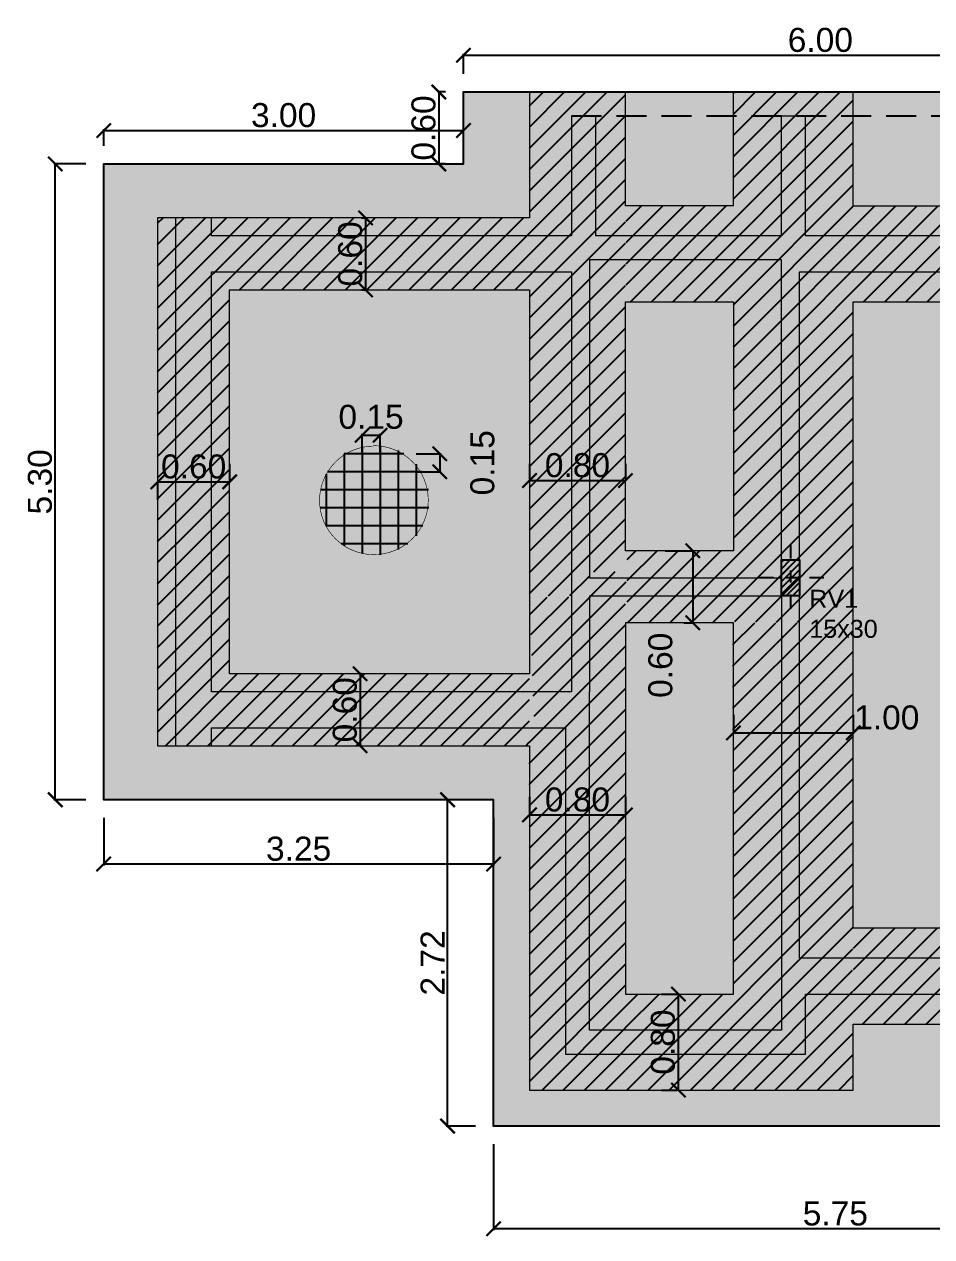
# Model space of a CAD drawing. Header units: millimetres. Extents: x 141 to 475, y -20 to 129.
# Drawn here: x 243.76 to 251.33, y 110.79 to 120.9 of the extents above; entities that cross this region are included whole.
import ezdxf

# ---------------------------------------------------------------- set-up
doc = ezdxf.new("R2010")
doc.units = ezdxf.units.MM
doc.header["$LTSCALE"] = 0.1
doc.header["$MEASUREMENT"] = 0
doc.header["$PDMODE"] = 3
doc.header["$PDSIZE"] = 0.1
doc.linetypes.add('ACAD_ISO10W100', pattern=[18, 12, -3, 0, -3])
doc.linetypes.add('TRAZOS2', pattern=[0.375, 0.25, -0.125])
doc.layers.get('DEFPOINTS').update_dxf_attribs({"color": 1})
for name, color, linetype in [('armadura', 10, 'Continuous'), ('CONT_COLU', 5, 'Continuous'), ('CONT_PLATEA', 4, 'Continuous'), ('Cotas', 1, 'Continuous'), ('EJE_COLUM', 4, 'Continuous'), ('Equipamiento', 7, 'Continuous'), ('FUNDACIONES-COTAS', 3, 'Continuous'), ('SOMB_COLUM', 1, 'Continuous'), ('Textos', 7, 'Continuous')]:
    doc.layers.add(name, color=color, linetype=linetype)
doc.layers.add('CONT_MURO', color=3, linetype='Continuous', lineweight=0)
doc.layers.add('SOMBRA', color=1, linetype='Continuous', lineweight=0)
doc.styles.add('ARIAL', font='arial.ttf', dxfattribs={"height": 0.18})
doc.styles.add('Arial20', font='arial.ttf', dxfattribs={"height": 0.2})
doc.dimstyles.new('COTA-1-100', dxfattribs={"dimtxt": 0.2, "dimasz": 0.12, "dimexe": 0.012, "dimexo": 0.15, "dimgap": 0.025, "dimtad": 1, "dimzin": 0, "dimdsep": 46, "dimtxsty": 'Arial20', "dimblk1": 'ARCHTICK', "dimblk2": 'ARCHTICK', "dimsah": 1, "dimcen": 0.09, "dimclrd": 256, "dimclre": 256, "dimclrt": 256, "dimazin": 0, "dimtfac": 1, "dimtofl": 0, "dimtmove": 2, "dimatfit": 3, "dimldrblk": 'ARCHTICK', "dimfxl": 1, "dimtolj": 1, "dimtzin": 0, "dimarcsym": 0})

# ---------------------------------------------------------------- blocks, each defined once
blk = doc.blocks.new('_ARCHTICK')
at = {"color": 0, "linetype": 'ByBlock', "const_width": 0.15}
blk.add_lwpolyline([(-0.5, -0.5), (0.5, 0.5)], dxfattribs=at)
blk = doc.blocks.new('*D206')
at = {"layer": 'DEFPOINTS', "color": 0, "transparency": 16777216}
for p in [(249.673, 114.995), (250.673, 114.995), (250.673, 114.995)]:
    blk.add_point(p, dxfattribs=at)
at = {"layer": 'FUNDACIONES-COTAS', "lineweight": -2, "transparency": 16777216}
for p, q in [((249.673, 115.145), (249.673, 115.007)), ((250.673, 115.145), (250.673, 115.007)), ((249.673, 114.995), (250.673, 114.995))]:
    blk.add_line(p, q, dxfattribs=at)
at = {"layer": 'FUNDACIONES-COTAS', "lineweight": -2, "transparency": 16777216, "xscale": 0.12, "yscale": 0.12, "zscale": 0.12, "rotation": 180}
blk.add_blockref('_ARCHTICK', (249.673, 114.995), dxfattribs=at)
at = {"layer": 'FUNDACIONES-COTAS', "lineweight": -2, "transparency": 16777216, "xscale": 0.12, "yscale": 0.12, "zscale": 0.12}
blk.add_blockref('_ARCHTICK', (250.673, 114.995), dxfattribs=at)
at = {"layer": 'FUNDACIONES-COTAS', "transparency": 16777216, "insert": (250.952, 115.122), "char_height": 0.2, "attachment_point": 5, "style": 'Arial20'}
blk.add_mtext('\\A1;1.00', dxfattribs=at)
blk = doc.blocks.new('*D212')
at = {"layer": 'DEFPOINTS', "color": 0, "transparency": 16777216}
for p in [(249.223, 112.817), (249.214, 112.017), (249.223, 112.017)]:
    blk.add_point(p, dxfattribs=at)
at = {"layer": 'FUNDACIONES-COTAS', "lineweight": -2, "transparency": 16777216}
for p, q in [((249.073, 112.817), (249.202, 112.817)), ((249.214, 112.817), (249.214, 112.017)), ((249.073, 112.017), (249.202, 112.017))]:
    blk.add_line(p, q, dxfattribs=at)
at = {"layer": 'FUNDACIONES-COTAS', "lineweight": -2, "transparency": 16777216, "xscale": 0.12, "yscale": 0.12, "zscale": 0.12}
for p, rotation in [((249.214, 112.817), 90), ((249.214, 112.017), 270)]:
    blk.add_blockref('_ARCHTICK', p, dxfattribs=dict(at, rotation=rotation))
at = {"layer": 'FUNDACIONES-COTAS', "transparency": 16777216, "insert": (249.086, 112.417), "char_height": 0.2, "attachment_point": 5, "rotation": 90, "style": 'Arial20'}
blk.add_mtext('\\A1;0.80', dxfattribs=at)
blk = doc.blocks.new('*D213')
at = {"layer": 'DEFPOINTS', "color": 0, "transparency": 16777216}
for p in [(247.973, 114.311), (248.773, 114.311), (248.773, 114.311)]:
    blk.add_point(p, dxfattribs=at)
at = {"layer": 'FUNDACIONES-COTAS', "lineweight": -2, "transparency": 16777216}
for p, q in [((247.973, 114.461), (247.973, 114.323)), ((248.773, 114.461), (248.773, 114.323)), ((247.973, 114.311), (248.773, 114.311))]:
    blk.add_line(p, q, dxfattribs=at)
at = {"layer": 'FUNDACIONES-COTAS', "lineweight": -2, "transparency": 16777216, "xscale": 0.12, "yscale": 0.12, "zscale": 0.12, "rotation": 180}
blk.add_blockref('_ARCHTICK', (247.973, 114.311), dxfattribs=at)
at = {"layer": 'FUNDACIONES-COTAS', "lineweight": -2, "transparency": 16777216, "xscale": 0.12, "yscale": 0.12, "zscale": 0.12}
blk.add_blockref('_ARCHTICK', (248.773, 114.311), dxfattribs=at)
at = {"layer": 'FUNDACIONES-COTAS', "transparency": 16777216, "insert": (248.373, 114.438), "char_height": 0.2, "attachment_point": 5, "style": 'Arial20'}
blk.add_mtext('\\A1;0.80', dxfattribs=at)
blk = doc.blocks.new('*D214')
at = {"layer": 'DEFPOINTS', "color": 0, "transparency": 16777216}
for p in [(246.723, 115.487), (246.561, 114.887), (246.723, 114.887)]:
    blk.add_point(p, dxfattribs=at)
at = {"layer": 'FUNDACIONES-COTAS', "lineweight": -2, "transparency": 16777216}
for p, q in [((246.573, 115.487), (246.549, 115.487)), ((246.561, 115.487), (246.561, 114.887)), ((246.573, 114.887), (246.549, 114.887))]:
    blk.add_line(p, q, dxfattribs=at)
at = {"layer": 'FUNDACIONES-COTAS', "lineweight": -2, "transparency": 16777216, "xscale": 0.12, "yscale": 0.12, "zscale": 0.12}
for p, rotation in [((246.561, 115.487), 90), ((246.561, 114.887), 270)]:
    blk.add_blockref('_ARCHTICK', p, dxfattribs=dict(at, rotation=rotation))
at = {"layer": 'FUNDACIONES-COTAS', "transparency": 16777216, "insert": (246.434, 115.187), "char_height": 0.2, "attachment_point": 5, "rotation": 90, "style": 'Arial20'}
blk.add_mtext('\\A1;0.60', dxfattribs=at)
blk = doc.blocks.new('*D215')
at = {"layer": 'DEFPOINTS', "color": 0, "transparency": 16777216}
for p in [(244.873, 117.087), (245.473, 117.087), (245.473, 117.087)]:
    blk.add_point(p, dxfattribs=at)
at = {"layer": 'FUNDACIONES-COTAS', "lineweight": -2, "transparency": 16777216}
for p, q in [((245.473, 117.237), (245.473, 117.099)), ((244.873, 117.087), (245.473, 117.087)), ((244.873, 116.937), (244.873, 117.075))]:
    blk.add_line(p, q, dxfattribs=at)
at = {"layer": 'FUNDACIONES-COTAS', "lineweight": -2, "transparency": 16777216, "xscale": 0.12, "yscale": 0.12, "zscale": 0.12, "rotation": 180}
blk.add_blockref('_ARCHTICK', (244.873, 117.087), dxfattribs=at)
at = {"layer": 'FUNDACIONES-COTAS', "lineweight": -2, "transparency": 16777216, "xscale": 0.12, "yscale": 0.12, "zscale": 0.12}
blk.add_blockref('_ARCHTICK', (245.473, 117.087), dxfattribs=at)
at = {"layer": 'FUNDACIONES-COTAS', "transparency": 16777216, "insert": (245.173, 117.214), "char_height": 0.2, "attachment_point": 5, "style": 'Arial20'}
blk.add_mtext('\\A1;0.60', dxfattribs=at)
blk = doc.blocks.new('*D216')
at = {"layer": 'DEFPOINTS', "color": 0, "transparency": 16777216}
for p in [(246.423, 119.287), (246.423, 118.687), (246.607, 118.687)]:
    blk.add_point(p, dxfattribs=at)
at = {"layer": 'FUNDACIONES-COTAS', "lineweight": -2, "transparency": 16777216}
for p, q in [((246.573, 119.287), (246.619, 119.287)), ((246.607, 119.287), (246.607, 118.687)), ((246.573, 118.687), (246.619, 118.687))]:
    blk.add_line(p, q, dxfattribs=at)
at = {"layer": 'FUNDACIONES-COTAS', "lineweight": -2, "transparency": 16777216, "xscale": 0.12, "yscale": 0.12, "zscale": 0.12}
for p, rotation in [((246.607, 119.287), 90), ((246.607, 118.687), 270)]:
    blk.add_blockref('_ARCHTICK', p, dxfattribs=dict(at, rotation=rotation))
at = {"layer": 'FUNDACIONES-COTAS', "transparency": 16777216, "insert": (246.479, 118.987), "char_height": 0.2, "attachment_point": 5, "rotation": 90, "style": 'Arial20'}
blk.add_mtext('\\A1;0.60', dxfattribs=at)
blk = doc.blocks.new('*D217')
at = {"layer": 'DEFPOINTS', "color": 0, "transparency": 16777216}
for p in [(247.973, 117.087), (248.773, 117.098), (248.773, 117.087)]:
    blk.add_point(p, dxfattribs=at)
at = {"layer": 'FUNDACIONES-COTAS', "lineweight": -2, "transparency": 16777216}
for p, q in [((247.973, 117.237), (247.973, 117.11)), ((248.773, 117.237), (248.773, 117.11)), ((247.973, 117.098), (248.773, 117.098))]:
    blk.add_line(p, q, dxfattribs=at)
at = {"layer": 'FUNDACIONES-COTAS', "lineweight": -2, "transparency": 16777216, "xscale": 0.12, "yscale": 0.12, "zscale": 0.12, "rotation": 180}
blk.add_blockref('_ARCHTICK', (247.973, 117.098), dxfattribs=at)
at = {"layer": 'FUNDACIONES-COTAS', "lineweight": -2, "transparency": 16777216, "xscale": 0.12, "yscale": 0.12, "zscale": 0.12}
blk.add_blockref('_ARCHTICK', (248.773, 117.098), dxfattribs=at)
at = {"layer": 'FUNDACIONES-COTAS', "transparency": 16777216, "insert": (248.373, 117.225), "char_height": 0.2, "attachment_point": 5, "style": 'Arial20'}
blk.add_mtext('\\A1;0.80', dxfattribs=at)
blk = doc.blocks.new('*D250')
at = {"layer": 'DEFPOINTS', "color": 0, "transparency": 16777216}
for p in [(246.727, 117.476), (246.577, 117.171), (246.727, 117.171)]:
    blk.add_point(p, dxfattribs=at)
at = {"layer": 'FUNDACIONES-COTAS', "lineweight": -2, "transparency": 16777216}
for p, q in [((246.577, 117.321), (246.577, 117.488)), ((246.577, 117.476), (246.727, 117.476)), ((246.727, 117.321), (246.727, 117.488))]:
    blk.add_line(p, q, dxfattribs=at)
at = {"layer": 'FUNDACIONES-COTAS', "lineweight": -2, "transparency": 16777216, "xscale": 0.12, "yscale": 0.12, "zscale": 0.12, "rotation": 180}
blk.add_blockref('_ARCHTICK', (246.577, 117.476), dxfattribs=at)
at = {"layer": 'FUNDACIONES-COTAS', "lineweight": -2, "transparency": 16777216, "xscale": 0.12, "yscale": 0.12, "zscale": 0.12}
blk.add_blockref('_ARCHTICK', (246.727, 117.476), dxfattribs=at)
at = {"layer": 'FUNDACIONES-COTAS', "transparency": 16777216, "insert": (246.652, 117.628), "char_height": 0.2, "attachment_point": 5, "style": 'Arial20'}
blk.add_mtext('\\A1;0.15', dxfattribs=at)
blk = doc.blocks.new('*D251')
at = {"layer": 'DEFPOINTS', "color": 0, "transparency": 16777216}
for p in [(246.877, 117.321), (246.877, 117.171), (247.225, 117.171)]:
    blk.add_point(p, dxfattribs=at)
at = {"layer": 'FUNDACIONES-COTAS', "lineweight": -2, "transparency": 16777216}
for p, q in [((247.027, 117.321), (247.237, 117.321)), ((247.225, 117.321), (247.225, 117.171)), ((247.027, 117.171), (247.237, 117.171))]:
    blk.add_line(p, q, dxfattribs=at)
at = {"layer": 'FUNDACIONES-COTAS', "lineweight": -2, "transparency": 16777216, "xscale": 0.12, "yscale": 0.12, "zscale": 0.12}
for p, rotation in [((247.225, 117.321), 90), ((247.225, 117.171), 270)]:
    blk.add_blockref('_ARCHTICK', p, dxfattribs=dict(at, rotation=rotation))
at = {"layer": 'FUNDACIONES-COTAS', "transparency": 16777216, "insert": (247.581, 117.246), "char_height": 0.2, "attachment_point": 5, "rotation": 90, "style": 'Arial20'}
blk.add_mtext('\\A1;0.15', dxfattribs=at)
blk = doc.blocks.new('*D242')
at = {"layer": 'DEFPOINTS', "color": 0, "transparency": 16777216}
for p in [(248.955, 116.512), (249.11, 115.912), (249.334, 115.912)]:
    blk.add_point(p, dxfattribs=at)
at = {"layer": 'FUNDACIONES-COTAS', "lineweight": -2, "transparency": 16777216}
for p, q in [((249.105, 116.512), (249.346, 116.512)), ((249.334, 116.512), (249.334, 115.912)), ((249.26, 115.912), (249.346, 115.912))]:
    blk.add_line(p, q, dxfattribs=at)
at = {"layer": 'FUNDACIONES-COTAS', "lineweight": -2, "transparency": 16777216, "xscale": 0.12, "yscale": 0.12, "zscale": 0.12}
for p, rotation in [((249.334, 116.512), 90), ((249.334, 115.912), 270)]:
    blk.add_blockref('_ARCHTICK', p, dxfattribs=dict(at, rotation=rotation))
at = {"layer": 'FUNDACIONES-COTAS', "transparency": 16777216, "insert": (249.065, 115.558), "char_height": 0.2, "attachment_point": 5, "rotation": 90, "style": 'Arial20'}
blk.add_mtext('\\A1;0.60', dxfattribs=at)
blk = doc.blocks.new('*D222')
at = {"layer": 'DEFPOINTS', "color": 0, "transparency": 16777216}
for p in [(247.673, 111.717), (253.373, 111.717), (247.673, 110.861)]:
    blk.add_point(p, dxfattribs=at)
at = {"layer": 'FUNDACIONES-COTAS', "lineweight": -2, "transparency": 16777216}
for p, q in [((247.673, 111.567), (247.673, 110.849)), ((253.373, 111.567), (253.373, 110.849)), ((253.373, 110.861), (247.673, 110.861))]:
    blk.add_line(p, q, dxfattribs=at)
at = {"layer": 'FUNDACIONES-COTAS', "lineweight": -2, "transparency": 16777216, "xscale": 0.12, "yscale": 0.12, "zscale": 0.12, "rotation": 180}
blk.add_blockref('_ARCHTICK', (247.673, 110.861), dxfattribs=at)
at = {"layer": 'FUNDACIONES-COTAS', "lineweight": -2, "transparency": 16777216, "xscale": 0.12, "yscale": 0.12, "zscale": 0.12}
blk.add_blockref('_ARCHTICK', (253.373, 110.861), dxfattribs=at)
at = {"layer": 'FUNDACIONES-COTAS', "transparency": 16777216, "insert": (250.523, 110.987), "char_height": 0.2, "attachment_point": 5, "style": 'Arial20'}
blk.add_mtext('\\A1;5.75', dxfattribs=at)
blk = doc.blocks.new('*D223')
at = {"layer": 'DEFPOINTS', "color": 0, "transparency": 16777216}
for p in [(247.29, 114.437), (247.673, 114.437), (247.673, 111.717)]:
    blk.add_point(p, dxfattribs=at)
at = {"layer": 'FUNDACIONES-COTAS', "lineweight": -2, "transparency": 16777216}
for p, q in [((247.523, 114.437), (247.278, 114.437)), ((247.29, 111.717), (247.29, 114.437)), ((247.523, 111.717), (247.278, 111.717))]:
    blk.add_line(p, q, dxfattribs=at)
at = {"layer": 'FUNDACIONES-COTAS', "lineweight": -2, "transparency": 16777216, "xscale": 0.12, "yscale": 0.12, "zscale": 0.12}
for p, rotation in [((247.29, 114.437), 90), ((247.29, 111.717), 270)]:
    blk.add_blockref('_ARCHTICK', p, dxfattribs=dict(at, rotation=rotation))
at = {"layer": 'FUNDACIONES-COTAS', "transparency": 16777216, "insert": (247.165, 113.077), "char_height": 0.2, "attachment_point": 5, "rotation": 90, "style": 'Arial20'}
blk.add_mtext('\\A1;2.72', dxfattribs=at)
blk = doc.blocks.new('*D224')
at = {"layer": 'DEFPOINTS', "color": 0, "transparency": 16777216}
for p in [(244.423, 114.437), (247.673, 114.437), (244.423, 113.901)]:
    blk.add_point(p, dxfattribs=at)
at = {"layer": 'FUNDACIONES-COTAS', "lineweight": -2, "transparency": 16777216}
for p, q in [((244.423, 114.287), (244.423, 113.889)), ((247.673, 114.287), (247.673, 113.889)), ((247.673, 113.901), (244.423, 113.901))]:
    blk.add_line(p, q, dxfattribs=at)
at = {"layer": 'FUNDACIONES-COTAS', "lineweight": -2, "transparency": 16777216, "xscale": 0.12, "yscale": 0.12, "zscale": 0.12, "rotation": 180}
blk.add_blockref('_ARCHTICK', (244.423, 113.901), dxfattribs=at)
at = {"layer": 'FUNDACIONES-COTAS', "lineweight": -2, "transparency": 16777216, "xscale": 0.12, "yscale": 0.12, "zscale": 0.12}
blk.add_blockref('_ARCHTICK', (247.673, 113.901), dxfattribs=at)
at = {"layer": 'FUNDACIONES-COTAS', "transparency": 16777216, "insert": (246.048, 114.028), "char_height": 0.2, "attachment_point": 5, "style": 'Arial20'}
blk.add_mtext('\\A1;3.25', dxfattribs=at)
blk = doc.blocks.new('*D225')
at = {"layer": 'DEFPOINTS', "color": 0, "transparency": 16777216}
for p in [(244.019, 119.737), (244.423, 119.737), (244.423, 114.437)]:
    blk.add_point(p, dxfattribs=at)
at = {"layer": 'FUNDACIONES-COTAS', "lineweight": -2, "transparency": 16777216}
for p, q in [((244.273, 119.737), (244.007, 119.737)), ((244.019, 114.437), (244.019, 119.737)), ((244.273, 114.437), (244.007, 114.437))]:
    blk.add_line(p, q, dxfattribs=at)
at = {"layer": 'FUNDACIONES-COTAS', "lineweight": -2, "transparency": 16777216, "xscale": 0.12, "yscale": 0.12, "zscale": 0.12}
for p, rotation in [((244.019, 119.737), 90), ((244.019, 114.437), 270)]:
    blk.add_blockref('_ARCHTICK', p, dxfattribs=dict(at, rotation=rotation))
at = {"layer": 'FUNDACIONES-COTAS', "transparency": 16777216, "insert": (243.892, 117.087), "char_height": 0.2, "attachment_point": 5, "rotation": 90, "style": 'Arial20'}
blk.add_mtext('\\A1;5.30', dxfattribs=at)
blk = doc.blocks.new('*D226')
at = {"layer": 'DEFPOINTS', "color": 0, "transparency": 16777216}
for p in [(247.423, 120.016), (244.423, 119.737), (247.423, 119.737)]:
    blk.add_point(p, dxfattribs=at)
at = {"layer": 'FUNDACIONES-COTAS', "lineweight": -2, "transparency": 16777216}
for p, q in [((244.423, 119.887), (244.423, 120.028)), ((244.423, 120.016), (247.423, 120.016)), ((247.423, 119.887), (247.423, 120.028))]:
    blk.add_line(p, q, dxfattribs=at)
at = {"layer": 'FUNDACIONES-COTAS', "lineweight": -2, "transparency": 16777216, "xscale": 0.12, "yscale": 0.12, "zscale": 0.12, "rotation": 180}
blk.add_blockref('_ARCHTICK', (244.423, 120.016), dxfattribs=at)
at = {"layer": 'FUNDACIONES-COTAS', "lineweight": -2, "transparency": 16777216, "xscale": 0.12, "yscale": 0.12, "zscale": 0.12}
blk.add_blockref('_ARCHTICK', (247.423, 120.016), dxfattribs=at)
at = {"layer": 'FUNDACIONES-COTAS', "transparency": 16777216, "insert": (245.923, 120.143), "char_height": 0.2, "attachment_point": 5, "style": 'Arial20'}
blk.add_mtext('\\A1;3.00', dxfattribs=at)
blk = doc.blocks.new('*D227')
at = {"layer": 'DEFPOINTS', "color": 0, "transparency": 16777216}
for p in [(247.423, 120.337), (247.217, 119.737), (247.423, 119.737)]:
    blk.add_point(p, dxfattribs=at)
at = {"layer": 'FUNDACIONES-COTAS', "lineweight": -2, "transparency": 16777216}
for p, q in [((247.273, 120.337), (247.205, 120.337)), ((247.217, 120.337), (247.217, 119.737)), ((247.273, 119.737), (247.205, 119.737))]:
    blk.add_line(p, q, dxfattribs=at)
at = {"layer": 'FUNDACIONES-COTAS', "lineweight": -2, "transparency": 16777216, "xscale": 0.12, "yscale": 0.12, "zscale": 0.12}
for p, rotation in [((247.217, 120.337), 90), ((247.217, 119.737), 270)]:
    blk.add_blockref('_ARCHTICK', p, dxfattribs=dict(at, rotation=rotation))
at = {"layer": 'FUNDACIONES-COTAS', "transparency": 16777216, "insert": (247.09, 120.037), "char_height": 0.2, "attachment_point": 5, "rotation": 90, "style": 'Arial20'}
blk.add_mtext('\\A1;0.60', dxfattribs=at)
blk = doc.blocks.new('*D228')
at = {"layer": 'DEFPOINTS', "color": 0, "transparency": 16777216}
for p in [(253.373, 120.643), (247.423, 120.337), (253.373, 120.137)]:
    blk.add_point(p, dxfattribs=at)
at = {"layer": 'FUNDACIONES-COTAS', "lineweight": -2, "transparency": 16777216}
for p, q in [((247.423, 120.487), (247.423, 120.655)), ((247.423, 120.643), (253.373, 120.643)), ((253.373, 120.287), (253.373, 120.655))]:
    blk.add_line(p, q, dxfattribs=at)
at = {"layer": 'FUNDACIONES-COTAS', "lineweight": -2, "transparency": 16777216, "xscale": 0.12, "yscale": 0.12, "zscale": 0.12, "rotation": 180}
blk.add_blockref('_ARCHTICK', (247.423, 120.643), dxfattribs=at)
at = {"layer": 'FUNDACIONES-COTAS', "lineweight": -2, "transparency": 16777216, "xscale": 0.12, "yscale": 0.12, "zscale": 0.12}
blk.add_blockref('_ARCHTICK', (253.373, 120.643), dxfattribs=at)
at = {"layer": 'FUNDACIONES-COTAS', "transparency": 16777216, "insert": (250.398, 120.77), "char_height": 0.2, "attachment_point": 5, "style": 'Arial20'}
blk.add_mtext('\\A1;6.00', dxfattribs=at)

msp = doc.modelspace()

# ---------------------------------------------------------------- hatches: boundary and pattern name
at = {"layer": 'armadura'}
h = msp.add_hatch(dxfattribs=at)
h.set_pattern_fill('ANSI31', color=256)
h.set_pattern_definition([(45, (40.0391, -20.89105), (-0.08838835, 0.08838835), [])])
edge = h.paths.add_edge_path()
edge.add_line((245.4729, 118.6872), (247.9729, 118.6872))
edge.add_line((247.9729, 118.6872), (247.9729, 119.2872))
edge.add_line((247.9729, 119.2872), (245.3229, 119.2872))
edge.add_line((245.3229, 119.2872), (244.8729, 119.2872))
edge.add_line((244.8729, 119.2872), (244.8729, 119.1372))
edge.add_line((244.8729, 119.1372), (244.8729, 116.6713))
edge.add_arc((245.1999, 111.5789), 5.1029, 86.93276, 93.67364, ccw=False)
edge.add_line((245.4729, 116.6744), (245.4729, 118.6872))
edge = h.paths.add_edge_path()
edge.add_arc((245.1999, 111.5789), 5.1029, 86.93276, 93.67364)
edge.add_line((244.8729, 116.6713), (244.8729, 115.0372))
edge.add_line((244.8729, 115.0372), (244.8729, 114.8872))
edge.add_line((244.8729, 114.8872), (245.3229, 114.8872))
edge.add_line((245.3229, 114.8872), (246.6788, 114.8872))
edge.add_arc((601.7864, 106.4732), 355.2073, 178.594905, 178.642668, ccw=False)
edge.add_arc((-73.3735, 106.9763), 320.1646, 1.468848, 1.523266)
edge.add_line((246.678, 115.4872), (245.4729, 115.4872))
edge.add_line((245.4729, 115.4872), (245.4729, 116.6744))
edge = h.paths.add_edge_path()
edge.add_line((247.9729, 115.4872), (246.678, 115.4872))
edge.add_arc((-73.3735, 106.9763), 320.1646, 1.468848, 1.523266, ccw=False)
edge.add_arc((601.7864, 106.4732), 355.2073, 178.594905, 178.642668)
edge.add_line((246.6788, 114.8872), (247.9729, 114.8872))
edge.add_line((247.9729, 114.8872), (247.9729, 115.4872))
h.paths.add_polyline_path([(248.7729, 116.1372), (247.9729, 116.1243), (248.013, 115.0732), (247.9713, 115.0732), (247.9729, 112.0172), (248.775, 112.0172)])
h.paths.add_polyline_path([(250.6729, 112.0172), (250.6729, 112.5672), (250.6653, 113.1172), (250.6729, 113.3672), (250.6685, 115.9118), (249.6685, 115.9218), (249.6729, 112.8172), (248.7729, 112.8172), (248.7729, 112.0172), (250.2729, 112.0172)])
h.paths.add_polyline_path([(253.224, 113.3672), (250.6736, 113.3672), (250.6736, 112.5672), (253.224, 112.5672)])
h.paths.add_polyline_path([(253.3729, 120.1372), (253.2229, 120.1372), (253.2229, 111.9172), (253.3729, 111.9172)])
h.paths.add_polyline_path([(253.5229, 120.1372), (253.3729, 120.1372), (253.3729, 111.9172), (253.5229, 111.9172)])
h.paths.add_polyline_path([(248.7796, 116.3407), (248.4729, 116.3372), (248.4729, 116.1372), (248.7729, 116.4372), (248.7729, 118.5872), (248.7729, 119.3872), (248.7729, 120.3372), (247.9729, 120.3372), (247.9729, 116.1372), (248.7796, 116.1407)])
h.paths.add_polyline_path([(252.7817, 119.3872), (250.6729, 119.3872), (250.6729, 118.5872), (252.7817, 118.5872)])
h.paths.add_polyline_path([(248.7784, 118.5872), (249.6729, 118.5872), (249.6729, 116.5122), (248.7882, 116.5122), (248.7882, 115.9122), (250.6729, 115.9122), (250.6729, 118.5872), (250.6729, 120.3372), (249.6729, 120.3372), (249.6729, 119.3872), (248.7784, 119.3872)])
at = {"layer": 'SOMB_COLUM'}
h = msp.add_hatch(dxfattribs=at)
h.set_pattern_fill('ANSI31', color=256, scale=0.3)
h.set_pattern_definition([(45, (-129.079736, 97.251754), (-0.0265165043, 0.0265165043), [])])
h.paths.add_polyline_path([(250.2229, 116.4372), (250.0729, 116.4372), (250.0729, 116.1372), (250.2229, 116.1372)])
at = {"layer": 'SOMBRA', "true_color": 0xafd9aa, "transparency": 33554585}
h = msp.add_hatch(color=9, dxfattribs=at)
h.dxf.hatch_style = 1
h.paths.add_polyline_path([(262.3229, 119.7372), (259.3229, 119.7372), (259.3229, 120.3372), (247.4229, 120.3372), (247.4229, 119.7372), (244.4229, 119.7372), (244.4229, 114.4372), (247.6729, 114.4372), (247.6729, 111.7172), (259.0729, 111.7172), (259.0729, 114.4372), (262.3229, 114.4372)])

# ---------------------------------------------------------------- linework, layer by layer
at = {"layer": 'armadura'}
for points in [[(246.5772, 117.3801), (246.5772, 116.4893)], [(246.7272, 117.3896), (246.7272, 116.4798)], [(246.8772, 117.3476), (246.8772, 116.5218)], [(246.4272, 117.3211), (246.4272, 116.5542)], [(246.9251, 117.3211), (246.4272, 117.3211)], [(246.2772, 117.1498), (246.2772, 116.7196)], [(247.0721, 117.1711), (246.2893, 117.1711)], [(247.0272, 117.2331), (247.0272, 116.6363)], [(247.1297, 117.0211), (246.2317, 117.0211)], [(247.1335, 116.8711), (246.2279, 116.8711)], [(247.085, 116.7211), (246.2764, 116.7211)], [(246.958, 116.5711), (246.4034, 116.5711)]]:
    msp.add_lwpolyline(points, dxfattribs=at)
at = {"layer": 'CONT_COLU'}
msp.add_lwpolyline([(250.0729, 116.4372), (250.2229, 116.4372), (250.2229, 116.1372), (250.0729, 116.1372)], close=True, dxfattribs=at)
at = {"layer": 'CONT_MURO', "color": 2}
for p, q in [((248.7729, 120.3372), (247.9729, 120.3372)), ((247.9729, 120.3372), (247.9729, 119.2872)), ((248.7729, 119.3872), (248.7729, 120.3372)), ((249.6729, 119.3872), (249.6729, 120.3372)), ((249.6729, 120.3372), (250.6729, 120.3372)), ((250.6729, 119.3872), (250.6729, 120.3372)), ((249.6729, 119.3872), (248.7729, 119.3872)), ((250.6729, 119.3872), (252.7729, 119.3872)), ((247.9729, 119.2872), (244.8729, 119.2872)), ((244.8729, 119.2872), (244.8729, 114.8872)), ((244.8729, 114.8872), (247.9729, 114.8872)), ((247.9729, 114.8872), (247.9729, 112.0172)), ((250.6729, 112.0172), (250.6729, 112.5672)), ((250.6729, 112.5672), (252.7729, 112.5672)), ((247.9729, 112.0172), (250.6729, 112.0172))]:
    msp.add_line(p, q, dxfattribs=at)
at = {"layer": 'CONT_MURO'}
for p, q in [((248.5229, 120.1372), (248.3229, 120.1372)), ((248.3229, 120.1372), (248.3229, 119.1372)), ((248.5229, 120.1372), (248.5229, 119.1372)), ((250.0729, 119.1372), (250.0729, 120.1372)), ((250.0729, 120.1372), (250.2729, 120.1372)), ((250.2729, 119.1372), (250.2729, 120.1372)), ((245.3229, 119.2872), (245.0229, 119.2872)), ((245.0229, 119.2872), (245.0229, 119.1372)), ((245.3229, 119.1372), (245.3229, 119.2872)), ((245.0229, 119.1372), (245.0229, 115.0372)), ((248.3229, 119.1372), (245.3229, 119.1372)), ((250.0729, 119.1372), (248.5229, 119.1372)), ((250.0729, 118.9372), (248.4729, 118.9372)), ((248.4729, 118.9372), (248.4729, 116.2872)), ((250.0729, 116.2872), (250.0729, 118.9372)), ((245.3229, 115.3372), (245.3229, 118.8372)), ((245.3229, 118.8372), (248.3229, 118.8372)), ((248.3229, 118.8372), (248.3229, 115.3372)), ((250.2229, 118.8372), (253.2229, 118.8372)), ((250.2229, 113.1172), (250.2229, 118.8372)), ((248.4729, 116.2872), (250.0729, 116.2872)), ((248.4729, 116.1372), (250.0729, 116.1372)), ((248.4729, 116.1372), (248.4729, 115.3372)), ((250.0729, 116.1372), (250.0729, 112.5172)), ((248.3229, 115.3372), (245.3229, 115.3372)), ((248.4729, 112.5172), (248.4729, 115.3372)), ((245.0229, 115.0372), (245.0229, 114.8872)), ((245.3229, 114.8872), (245.3229, 115.0372)), ((245.3229, 115.0372), (248.2729, 115.0372)), ((248.2729, 115.0372), (248.2729, 112.3172)), ((245.0229, 114.8872), (245.3229, 114.8872)), ((253.2229, 113.1172), (250.2229, 113.1172)), ((250.2729, 112.3172), (250.2729, 112.8172)), ((250.2729, 112.8172), (253.2229, 112.8172)), ((250.0729, 112.5172), (248.4729, 112.5172)), ((248.2729, 112.3172), (248.4729, 112.3172)), ((248.4729, 112.3172), (250.2729, 112.3172))]:
    msp.add_line(p, q, dxfattribs=at)
msp.add_lwpolyline([(253.5229, 120.1372), (253.2229, 120.1372), (253.2229, 119.1372), (250.2729, 119.1372)], dxfattribs=at)
at = {"layer": 'CONT_MURO', "color": 2}
for points in [[(245.4729, 118.6872), (247.9729, 118.6872), (247.9729, 115.4872), (245.4729, 115.4872)], [(248.7729, 116.5122), (248.7729, 118.5872), (249.6729, 118.5872), (249.6729, 116.5122)], [(252.7729, 118.5872), (252.7729, 113.3672), (250.6729, 113.3672), (250.6729, 118.5872)], [(249.4229, 112.8172), (249.6729, 112.8172), (249.6729, 113.3672), (249.6729, 115.9122), (248.7729, 115.9122), (248.7729, 112.8172)]]:
    msp.add_lwpolyline(points, close=True, dxfattribs=at)
at = {"layer": 'CONT_PLATEA'}
msp.add_lwpolyline([(259.3229, 120.3372), (259.3229, 119.7372), (262.3229, 119.7372), (262.3229, 114.4372), (259.0729, 114.4372), (259.0729, 111.7172), (253.3729, 111.7172), (247.6729, 111.7172), (247.6729, 114.4372), (244.4229, 114.4372), (244.4229, 119.7372), (247.4229, 119.7372), (247.4229, 120.3372), (248.1229, 120.3372), (253.3729, 120.3372), (258.6229, 120.3372)], close=True, dxfattribs=at)
at = {"layer": 'CONT_PLATEA', "ltscale": 2.5, "const_width": 0.005}
msp.add_lwpolyline([(246.675, 117.3887, -1), (246.675, 116.4801, -1), (246.675, 117.3851, -1)], format="xyb", dxfattribs=at)
at = {"layer": 'Cotas', "linetype": 'TRAZOS2', "ltscale": 10}
msp.add_line((248.3229, 120.1372), (253.3729, 120.1372), dxfattribs=at)
at = {"layer": 'EJE_COLUM', "linetype": 'ACAD_ISO10W100', "ltscale": 0.1}
for p, q in [((250.1479, 116.5674), (250.1479, 116.007)), ((250.4281, 116.2872), (249.8677, 116.2872))]:
    msp.add_line(p, q, dxfattribs=at)
at = {"layer": 'Equipamiento', "color": 2}
msp.add_line((250.7634, 120.3372), (250.8479, 120.3372), dxfattribs=at)

# ---------------------------------------------------------------- texts
at = {"layer": 'Textos', "color": 2, "ltscale": 0.01, "insert": (250.3056, 116.187), "char_height": 0.15, "width": 2.448874, "attachment_point": 1, "style": 'ARIAL'}
msp.add_mtext('RV1^J15x30', dxfattribs=at)

# ---------------------------------------------------------------- dimensions: what is measured, and where the dimension line sits
at = {"layer": 'FUNDACIONES-COTAS'}
for base, p1, p2, text, picture, middle in [((253.3729, 120.6433), (247.4229, 120.3372), (253.3729, 120.1372), '6.00', '*D228', (250.3979, 120.7704)), ((247.6729, 110.8606), (253.3729, 111.7172), (247.6729, 111.7172), '5.75', '*D222', (250.5229, 110.9873))]:
    dim = msp.add_linear_dim(base=base, p1=p1, p2=p2, text=text, dimstyle='COTA-1-100', dxfattribs=at)
    dim.commit()
    dim.dimension.update_dxf_attribs({"geometry": picture, "text_midpoint": middle})
for base, p1, p2, angle, picture, middle in [((247.2173, 119.7372), (247.4229, 120.3372), (247.4229, 119.7372), 90, '*D227', (247.0902, 120.0372)), ((244.0189, 119.7372), (244.4229, 114.4372), (244.4229, 119.7372), 90, '*D225', (243.8917, 117.0872)), ((246.6065, 118.6872), (246.4229, 119.2872), (246.4229, 118.6872), 90, '*D216', (246.4794, 118.9872)), ((246.7272, 117.4762), (246.5772, 117.1711), (246.7272, 117.1711), 180, '*D250', (246.6522, 117.6278)), ((247.2255, 117.1711), (246.8772, 117.3211), (246.8772, 117.1711), 90, '*D251', (247.5813, 117.2461)), ((246.5611, 114.8872), (246.7229, 115.4872), (246.7229, 114.8872), 90, '*D214', (246.434, 115.1872)), ((247.2899, 114.4372), (247.6729, 111.7172), (247.6729, 114.4372), 90, '*D223', (247.1645, 113.0772)), ((249.2135, 112.0172), (249.2229, 112.8172), (249.2229, 112.0172), 90, '*D212', (249.0864, 112.4172))]:
    dim = msp.add_linear_dim(base=base, p1=p1, p2=p2, angle=angle, dimstyle='COTA-1-100', dxfattribs=at)
    dim.commit()
    dim.dimension.update_dxf_attribs({"geometry": picture, "text_midpoint": middle})
for base, p1, p2, picture, middle in [((247.4229, 120.0158), (244.4229, 119.7372), (247.4229, 119.7372), '*D226', (245.9229, 120.1429)), ((248.7729, 117.0976), (247.9729, 117.0872), (248.7729, 117.0872), '*D217', (248.3729, 117.2248)), ((245.4729, 117.0872), (244.8729, 117.0872), (245.4729, 117.0872), '*D215', (245.1729, 117.2143)), ((248.7729, 114.3114), (247.9729, 114.3114), (248.7729, 114.3114), '*D213', (248.3729, 114.4385)), ((244.4229, 113.9013), (247.6729, 114.4372), (244.4229, 114.4372), '*D224', (246.0479, 114.0285))]:
    dim = msp.add_linear_dim(base=base, p1=p1, p2=p2, dimstyle='COTA-1-100', dxfattribs=at)
    dim.commit()
    dim.dimension.update_dxf_attribs({"geometry": picture, "text_midpoint": middle})
dim = msp.add_linear_dim(base=(249.3338, 115.9122), p1=(248.9547, 116.5122), p2=(249.1097, 115.9122), angle=90, dimstyle='COTA-1-100', dxfattribs=at)
dim.commit()
dim.dimension.update_dxf_attribs({"geometry": '*D242', "text_midpoint": (249.0646, 115.5581), "dimtype": 160})
dim = msp.add_linear_dim(base=(250.6729, 114.9949), p1=(249.6729, 114.9949), p2=(250.6729, 114.9949), dimstyle='COTA-1-100', dxfattribs=at)
dim.commit()
dim.dimension.update_dxf_attribs({"geometry": '*D206', "text_midpoint": (250.9524, 115.122), "dimtype": 160})

doc.saveas('drawing.dxf')
